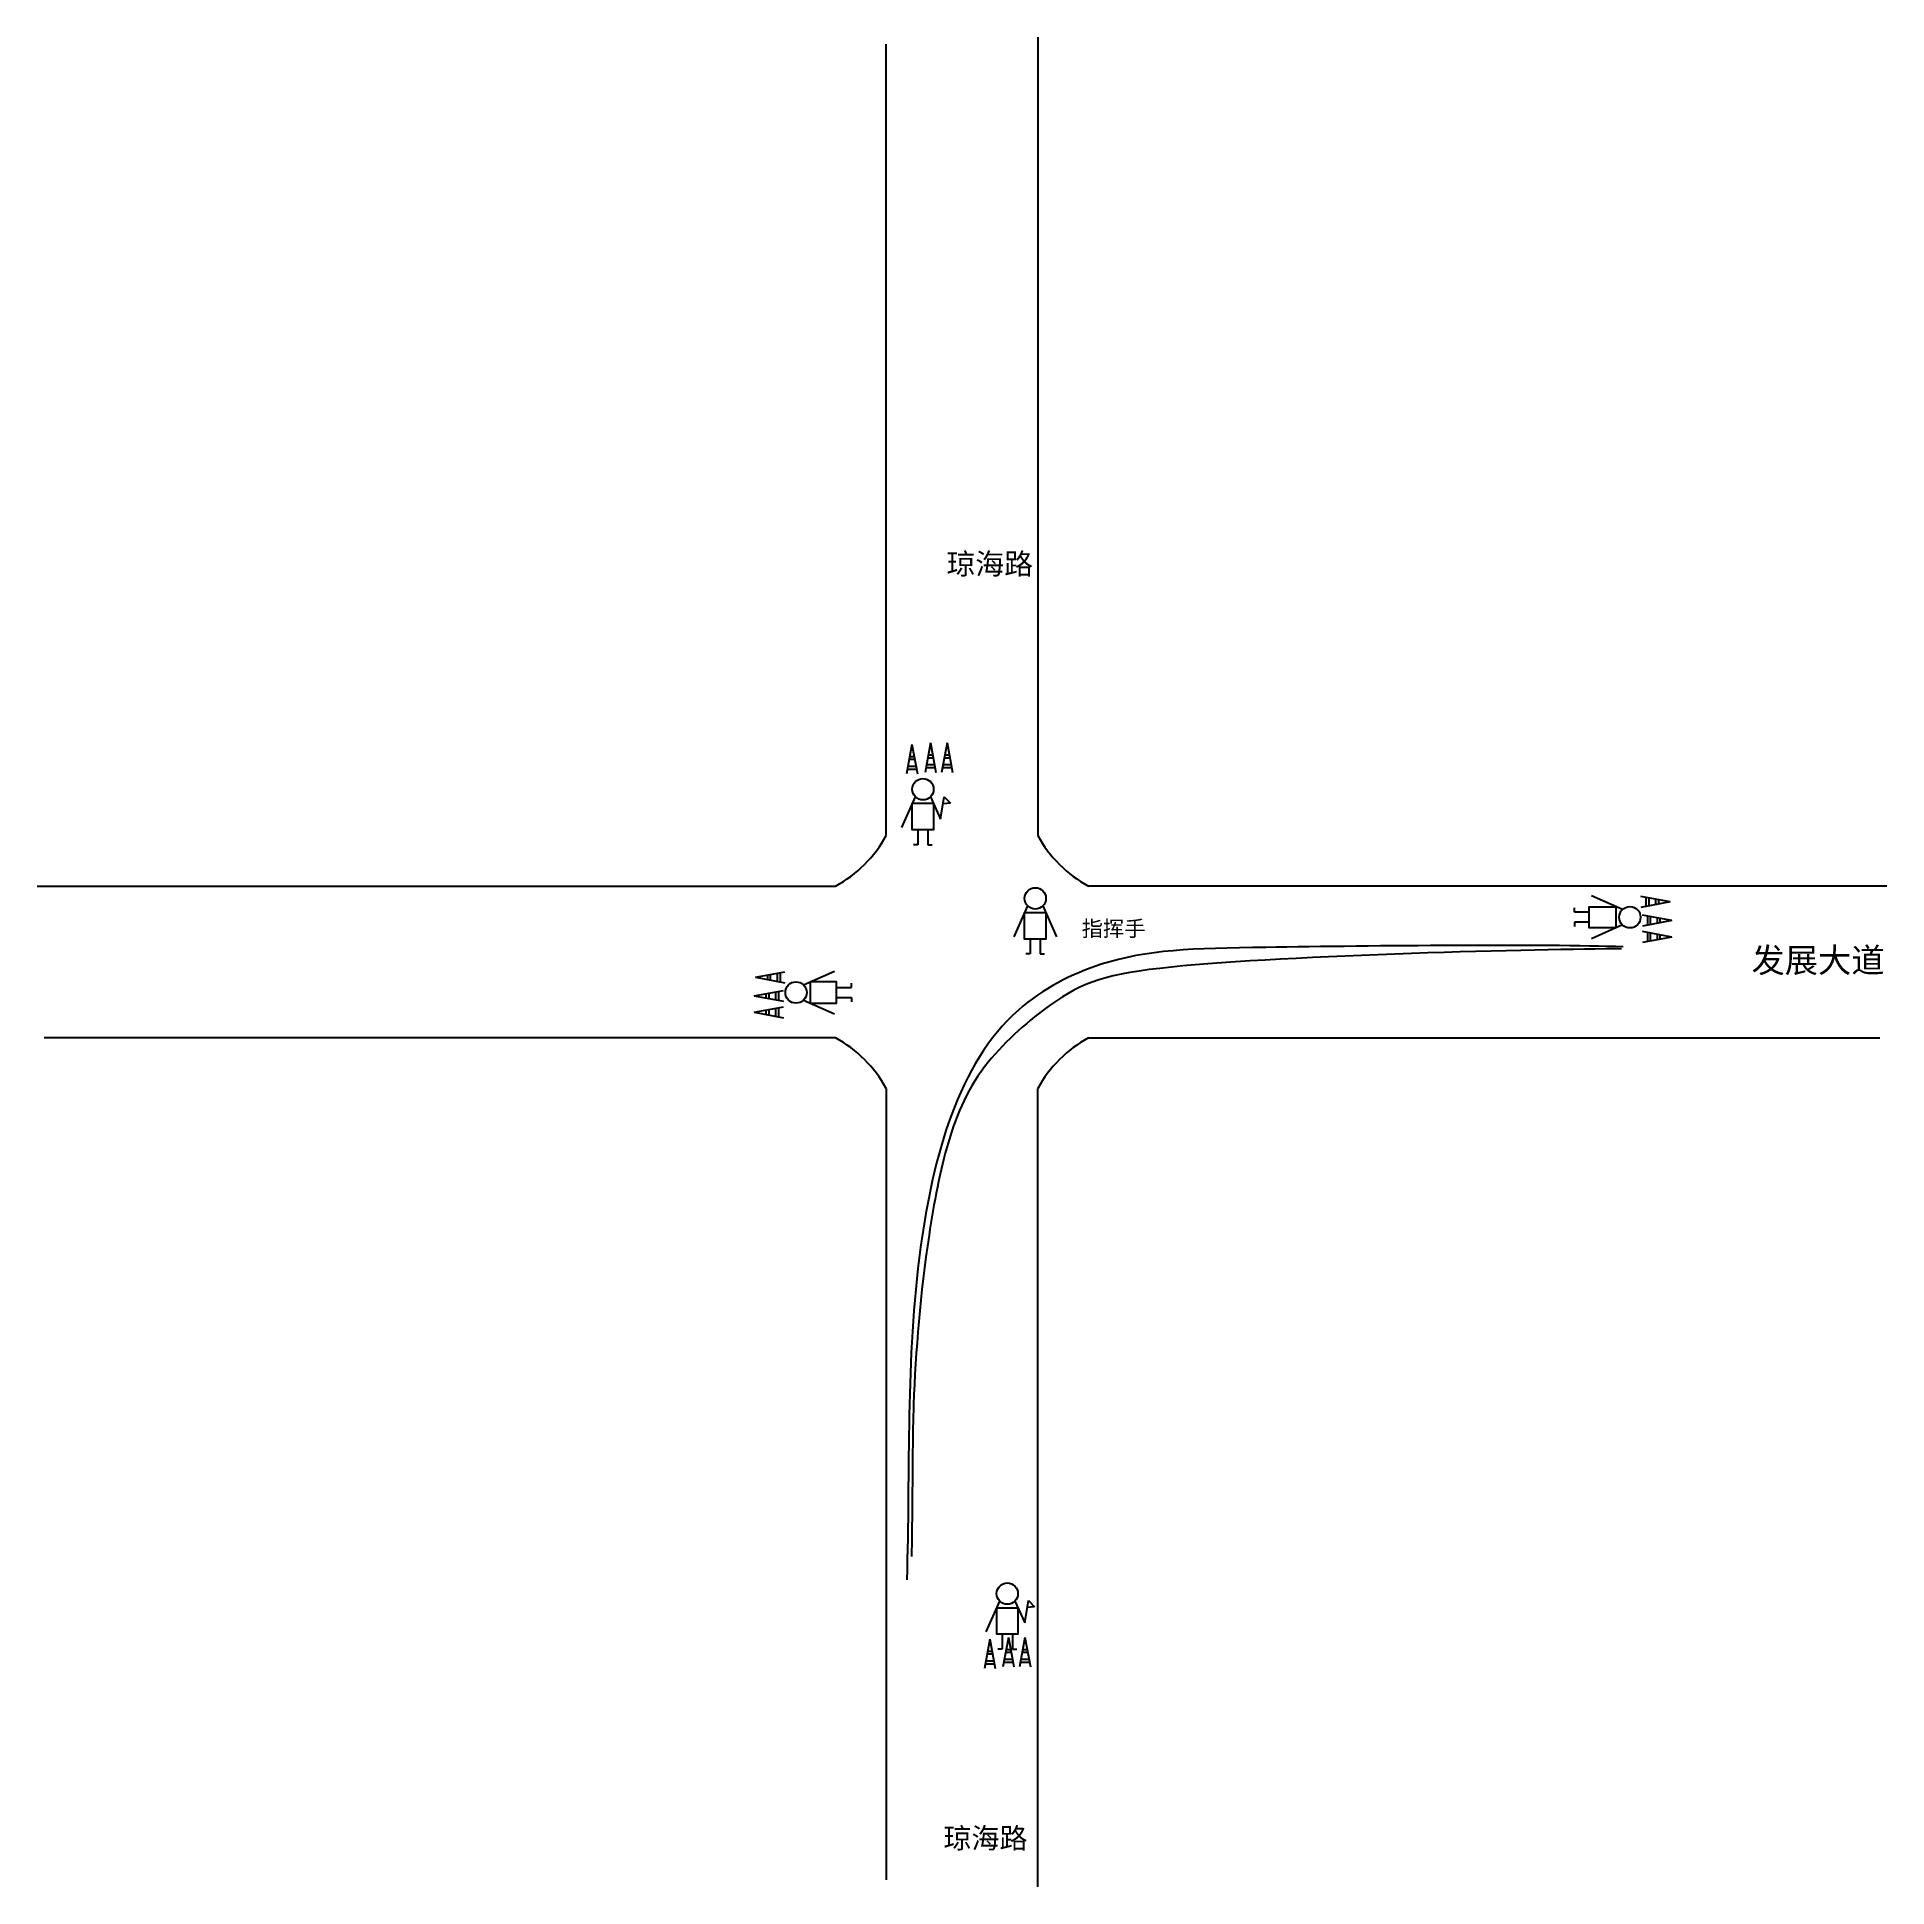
# Model space of a CAD drawing. Header units: millimetres. Extents: x 1262052 to 1627992, y -99337 to 266603.
import ezdxf

# ---------------------------------------------------------------- set-up
doc = ezdxf.new("R2010")
doc.units = ezdxf.units.MM

msp = doc.modelspace()

# ---------------------------------------------------------------- linework, layer by layer
for p, q in [((1430022, 108633), (1430022, 265163)), ((1460022, 266603), (1460022, 108633)), ((1440789, 111874), (1441526, 116276)), ((1262052, 98633), (1420022, 98633)), ((1627992, 98633), (1470022, 98633)), ((1420022, 68633), (1263492, 68633)), ((1470022, 68633), (1626552, 68633)), ((1430022, 58633), (1430022, -97897)), ((1460022, -99337), (1460022, 58633)), ((1457419, -47096), (1458156, -42693))]:
    msp.add_line(p, q)
at = {"color": 1}
for p, q in [((1435117, 126648), (1434037, 120840)), ((1435117, 126648), (1436197, 120840)), ((1438789, 126955), (1437708, 121147)), ((1438350, 124599), (1439227, 124599)), ((1438789, 126955), (1439869, 121147)), ((1442058, 126955), (1440978, 121147)), ((1441620, 124599), (1442496, 124599)), ((1442058, 126955), (1443138, 121147)), ((1434216, 121800), (1436019, 121800)), ((1434323, 122377), (1435912, 122377)), ((1434577, 123744), (1435657, 123744)), ((1434679, 124292), (1435556, 124292)), ((1437887, 122107), (1439690, 122107)), ((1437994, 122684), (1439583, 122684)), ((1438249, 124051), (1439329, 124051)), ((1441156, 122107), (1442959, 122107)), ((1441264, 122684), (1442852, 122684)), ((1441518, 124051), (1442598, 124051)), ((1442757, 115021), (1441297, 114907)), ((1441526, 116276), (1442757, 115021)), ((1585130, 95503), (1579322, 96583)), ((1585130, 95503), (1579322, 94423)), ((1580282, 96404), (1580282, 94601)), ((1580859, 96297), (1580859, 94709)), ((1582226, 96043), (1582226, 94963)), ((1582774, 95941), (1582774, 95065)), ((1585437, 91832), (1579629, 92912)), ((1585437, 91832), (1579629, 90752)), ((1580589, 92733), (1580589, 90930)), ((1581166, 92626), (1581166, 91037)), ((1582533, 92372), (1582533, 91292)), ((1583081, 92270), (1583081, 91394)), ((1585437, 88562), (1579629, 89642)), ((1585437, 88562), (1579629, 87482)), ((1580589, 89464), (1580589, 87661)), ((1581166, 89357), (1581166, 87768)), ((1582533, 89102), (1582533, 88022)), ((1583081, 89000), (1583081, 88124)), ((1404191, 80618), (1409999, 81698)), ((1404191, 80618), (1409999, 79538)), ((1406547, 81056), (1406547, 80180)), ((1407095, 81158), (1407095, 80078)), ((1408462, 81412), (1408462, 79824)), ((1409039, 81519), (1409039, 79716)), ((1403884, 76947), (1409692, 78027)), ((1403884, 76947), (1409692, 75867)), ((1406240, 77385), (1406240, 76509)), ((1406788, 77487), (1406788, 76407)), ((1408155, 77741), (1408155, 76152)), ((1408732, 77848), (1408732, 76045)), ((1403884, 73677), (1409692, 74757)), ((1403884, 73677), (1409692, 72597)), ((1406240, 74115), (1406240, 73239)), ((1406788, 74217), (1406788, 73137)), ((1408155, 74472), (1408155, 72883)), ((1408732, 74579), (1408732, 72776)), ((1458156, -42693), (1459387, -43949)), ((1459387, -43949), (1457927, -44063)), ((1450526, -50318), (1449446, -56126)), ((1450526, -50318), (1451606, -56126)), ((1454197, -50010), (1453117, -55819)), ((1454197, -50010), (1455277, -55819)), ((1457467, -50010), (1456386, -55819)), ((1457467, -50010), (1458547, -55819)), ((1449732, -54589), (1451320, -54589)), ((1449986, -53222), (1451066, -53222)), ((1450088, -52674), (1450964, -52674)), ((1453296, -54859), (1455099, -54859)), ((1453403, -54282), (1454991, -54282)), ((1453657, -52915), (1454737, -52915)), ((1453759, -52367), (1454635, -52367)), ((1456565, -54859), (1458368, -54859)), ((1456672, -54282), (1458261, -54282)), ((1456927, -52915), (1458007, -52915)), ((1457028, -52367), (1457905, -52367)), ((1449624, -55166), (1451428, -55166))]:
    msp.add_line(p, q, dxfattribs=at)
at = {"color": 5}
for p, q in [((1435772, 116335), (1433051, 110233)), ((1438799, 116335), (1440789, 111874)), ((1436276, 106834), (1435425, 106834)), ((1436276, 109778), (1436276, 106834)), ((1438288, 109778), (1438288, 106834)), ((1438288, 106834), (1439138, 106834)), ((1575650, 93997), (1569548, 96718)), ((1457996, 94732), (1455275, 88630)), ((1461023, 94732), (1463744, 88630)), ((1566149, 93493), (1566149, 94343)), ((1569093, 93493), (1566149, 93493)), ((1458500, 88175), (1458500, 85231)), ((1460512, 88175), (1460512, 85231)), ((1569093, 91481), (1566149, 91481)), ((1566149, 91481), (1566149, 90630)), ((1575650, 90969), (1569548, 88248)), ((1458500, 85231), (1457649, 85231)), ((1460512, 85231), (1461362, 85231)), ((1413671, 79112), (1419773, 81833)), ((1420228, 78608), (1423172, 78608)), ((1423172, 78608), (1423172, 79458)), ((1413671, 76084), (1419773, 73363)), ((1420228, 76596), (1423172, 76596)), ((1423172, 76596), (1423172, 75745)), ((1452470, -42785), (1449749, -48888)), ((1455497, -42785), (1457419, -47096)), ((1452974, -49343), (1452974, -52287)), ((1454986, -49343), (1454986, -52287)), ((1452974, -52287), (1452123, -52287)), ((1454986, -52287), (1455836, -52287))]:
    msp.add_line(p, q, dxfattribs=at)
for points in [[(1435193, 115037), (1439371, 115037), (1439371, 109778), (1435193, 109778)], [(1457417, 93434), (1461595, 93434), (1461595, 88175), (1457417, 88175)], [(1574352, 94576), (1574352, 90398), (1569093, 90398), (1569093, 94576)], [(1414969, 79691), (1414969, 75513), (1420228, 75513), (1420228, 79691)], [(1451891, -44084), (1456069, -44084), (1456069, -49343), (1451891, -49343)]]:
    msp.add_lwpolyline(points, close=True, dxfattribs=at)
for centre in [(1437286, 117811), (1459510, 96208), (1577126, 92483), (1412195, 77598), (1453984, -41310)]:
    msp.add_circle(centre, 2114, dxfattribs=at)
for centre, start, end in [((1408072, 120599), 298.54637, 331.40173), ((1481972, 120599), 208.59827, 241.45363), ((1408072, 46666), 28.59827, 61.45363), ((1481972, 46666), 118.54637, 151.40173)]:
    msp.add_arc(centre, 25000, start, end)
at = {"color": 4}
msp.add_open_spline([(1575816, 86626), (1560084, 87190), (1503360, 86593), (1476054, 85985), (1446194, 70905), (1432974, 21562), (1434801, -16693), (1434081, -38552)], degree=3, knots=[0, 0, 0, 0, 47227.4395909, 79699.1169419, 100273.2985441, 152001.3642839, 217613.9709511, 217613.9709511, 217613.9709511, 217613.9709511], dxfattribs=at)
at = {"color": 3}
msp.add_open_spline([(1575496, 86246), (1559948, 86195), (1482402, 84335), (1465829, 78624), (1448191, 63369), (1441883, 48842), (1437322, 24605), (1435249, -135), (1435233, -18343), (1435097, -31144), (1435043, -33957)], degree=3, knots=[0, 0, 0, 0, 46644.2088637, 72147.6376884, 88627.290913, 107574.5294673, 126045.1084218, 159145.5346539, 178486.9275237, 186929.1956088, 186929.1956088, 186929.1956088, 186929.1956088], dxfattribs=at)

# ---------------------------------------------------------------- texts
at = {"color": 3, "attachment_point": 1}
for s, insert, char_height, width in [('{\\f宋体|b0|i0|c134|p2;\\C5;琼海路}', (1441948, 164471), 4186.33, 19054.16), ('{\\f宋体|b0|i0|c134|p2;\\C5;发展大道}', (1601182, 86398), 4827.31, 30343.62), ('{\\f宋体|b0|i0|c134|p2;\\C5;琼海路}', (1441348, -87651), 4063.71, 18787.58)]:
    msp.add_mtext(s, dxfattribs=dict(at, insert=insert, char_height=char_height, width=width))
at = {"color": 1, "insert": (1468687, 91794), "char_height": 3092.68, "width": 13954.43, "attachment_point": 1}
msp.add_mtext('{\\f宋体|b0|i0|c134|p2;指挥手}', dxfattribs=at)

doc.saveas('drawing.dxf')
